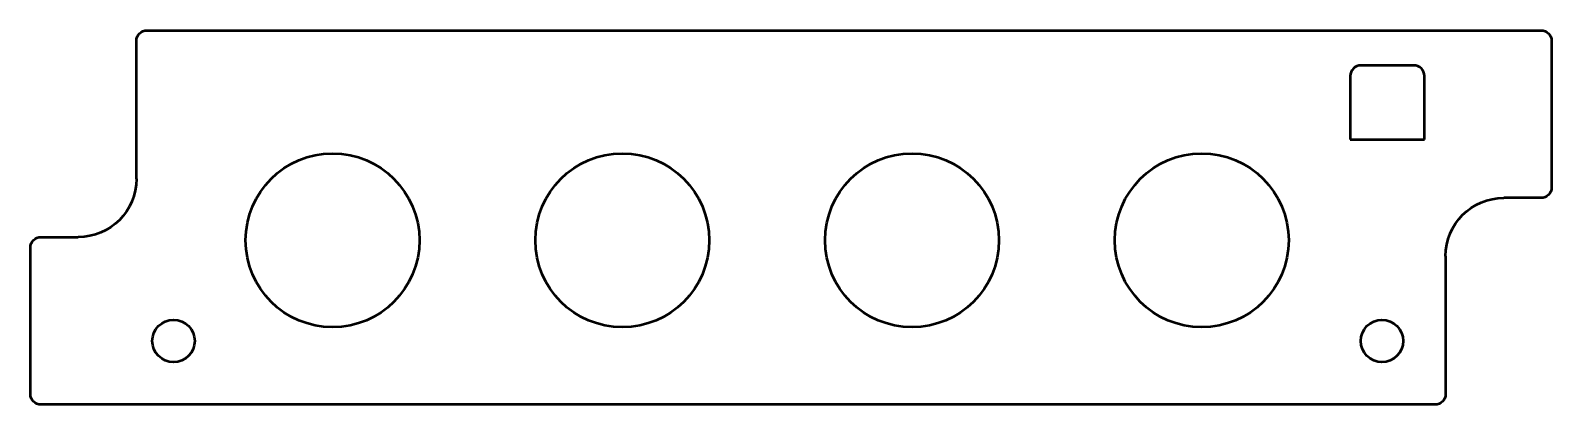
# Model space of a CAD drawing. Header units: millimetres. Extents: x 141 to 285, y 147 to 182.
import ezdxf

# ---------------------------------------------------------------- set-up
doc = ezdxf.new("R2010")
doc.units = ezdxf.units.MM
doc.header["$LTSCALE"] = 0.75
doc.layers.add('Visible', color=7, linetype='Continuous', lineweight=50)

msp = doc.modelspace()

# ---------------------------------------------------------------- linework, layer by layer
at = {"layer": 'Visible'}
for p, q in [((152.331962, 182.432503), (283.831962, 182.432503)), ((151.331962, 168.432503), (151.331962, 181.432503)), ((284.831962, 181.432503), (284.831962, 167.632503)), ((265.841261, 178.128871), (265.841261, 172.128871)), ((271.8412, 179.128871), (266.841261, 179.128871)), ((272.8412, 172.128871), (272.8412, 178.12881)), ((265.841261, 172.128871), (272.8412, 172.128871)), ((283.831962, 166.632503), (280.331962, 166.632503)), ((142.331962, 162.932503), (145.831962, 162.932503)), ((141.331962, 148.132503), (141.331962, 161.932503)), ((274.831962, 161.132503), (274.831962, 148.132503)), ((273.831962, 147.132503), (142.331962, 147.132503))]:
    msp.add_line(p, q, dxfattribs=at)
for centre, radius in [((169.831962, 162.632503), 8.2), ((197.165295, 162.632503), 8.2), ((224.498628, 162.632503), 8.2), ((251.831962, 162.632503), 8.2), ((154.831962, 153.132503), 2), ((268.831962, 153.132503), 2)]:
    msp.add_circle(centre, radius, dxfattribs=at)
at = {"layer": 'Visible', "extrusion": (0, 0, -1)}
for centre, radius, start, end in [((-152.331962, 181.432503), 1, 0, 90), ((-283.831962, 181.432503), 1, 90, 180), ((-145.831962, 168.432503), 5.5, 180, 270), ((-280.331962, 161.132503), 5.5, 0, 90), ((-283.831962, 167.632503), 1, 180, 270), ((-142.331962, 161.932503), 1, 0, 90), ((-142.331962, 148.132503), 1, 270, 0), ((-273.831962, 148.132503), 1, 180, 270)]:
    msp.add_arc(centre, radius, start, end, dxfattribs=at)
at = {"layer": 'Visible'}
for centre, start, end in [((266.841261, 178.128871), 90, 180), ((271.8412, 178.128871), 359.996496, 90)]:
    msp.add_arc(centre, 1, start, end, dxfattribs=at)

doc.saveas('drawing.dxf')
